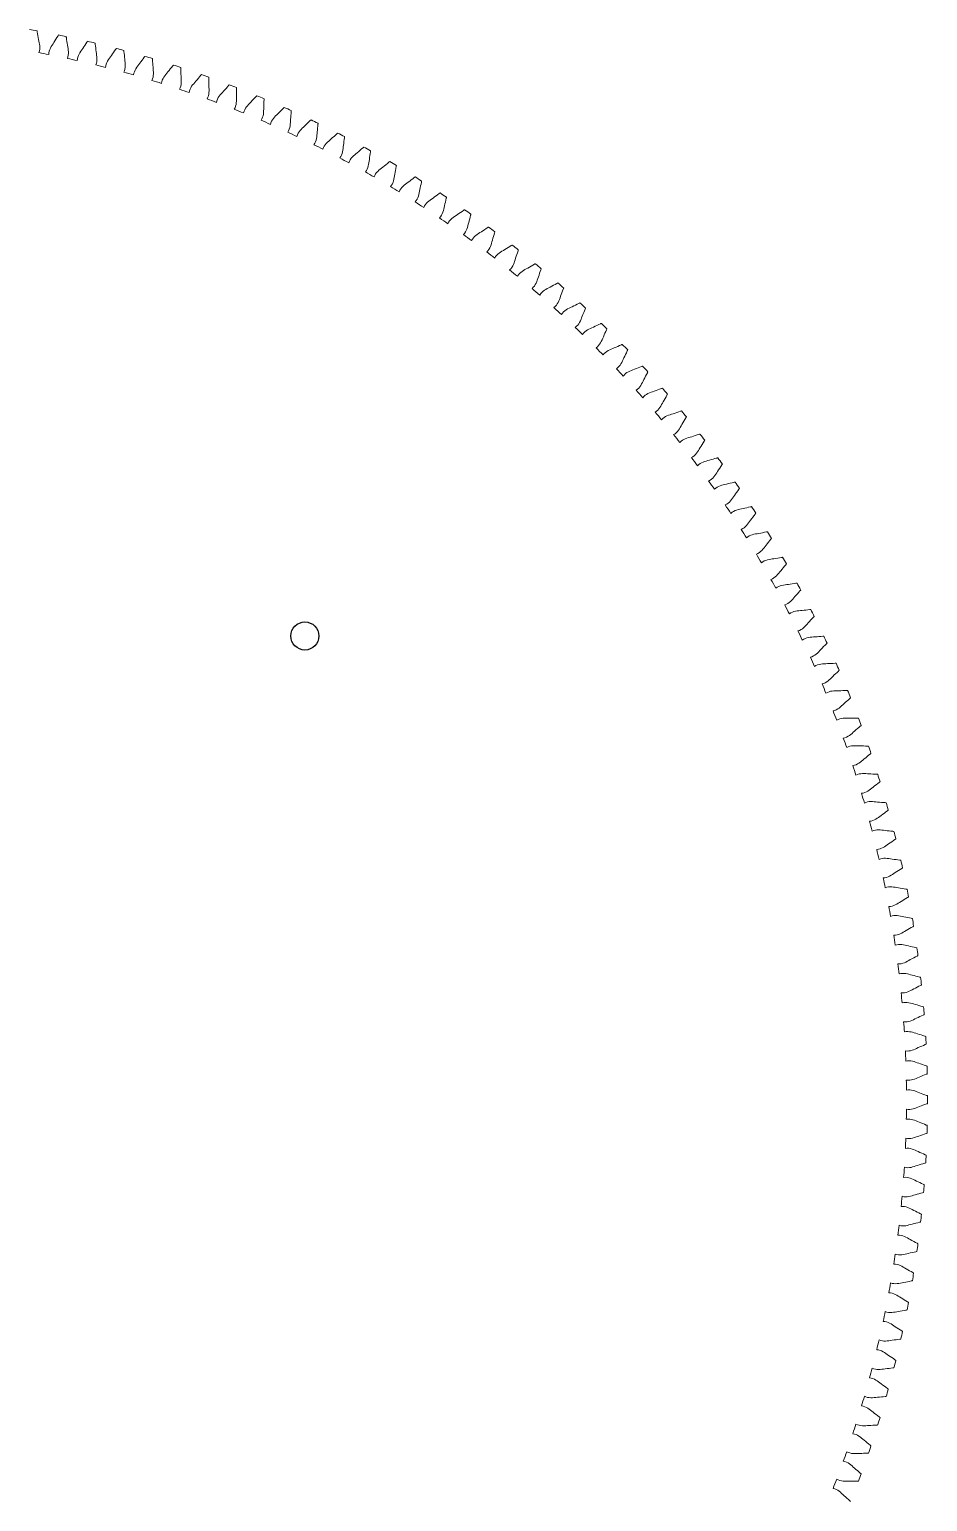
# Model space of a CAD drawing. Header units: millimetres. Extents: x -13 to 245, y 16 to 80.
# Drawn here: x 79.73 to 98.91, y 47.45 to 78.88 of the extents above; entities that cross this region are included whole.
import ezdxf

# ---------------------------------------------------------------- set-up
doc = ezdxf.new("R2010")
doc.units = ezdxf.units.MM

msp = doc.modelspace()

# ---------------------------------------------------------------- linework, layer by layer
msp.add_circle((85.6084, 65.9305), 0.3)
at = {"color": 7, "linetype": 'Continuous', "lineweight": 15}
for radius, start, end in [(23.2, 79.62157, 80.03061), (23.2, 78.05635, 78.46539), (23.2, 76.49113, 76.90017), (22.75, 78.7716, 79.31536), (23.2, 74.92591, 75.33495), (23.2, 73.3607, 73.76974), (22.75, 77.20638, 77.75014), (22.75, 75.64116, 76.18493), (22.75, 74.07594, 74.61971), (23.2, 71.79548, 72.20452), (22.75, 72.51073, 73.05449), (23.2, 70.23026, 70.6393), (23.2, 68.66505, 69.07409), (22.75, 70.94551, 71.48927), (22.75, 69.38029, 69.92406), (23.2, 67.09983, 67.50887), (22.75, 67.81507, 68.35884), (23.2, 65.53461, 65.94365), (22.75, 66.24986, 66.79362), (23.2, 63.96939, 64.37843), (22.75, 64.68464, 65.2284), (22.75, 63.11942, 63.66319), (23.2, 62.40418, 62.81322), (22.75, 61.5542, 62.09797), (23.2, 60.83896, 61.248), (22.75, 59.98899, 60.53275), (23.2, 59.27374, 59.68278), (22.75, 58.42377, 58.96753), (23.2, 57.70852, 58.11756), (22.75, 56.85855, 57.40232), (23.2, 56.14331, 56.55235), (22.75, 55.29333, 55.8371), (23.2, 54.57809, 54.98713), (22.75, 53.72812, 54.27188), (23.2, 53.01287, 53.42191), (23.2, 51.44765, 51.85669), (22.75, 52.1629, 52.70667), (23.2, 49.88244, 50.29148), (22.75, 50.59768, 51.14145), (22.75, 49.03247, 49.57623), (23.2, 48.31722, 48.72626), (22.75, 47.46725, 48.01101), (23.2, 46.752, 47.16104), (22.75, 45.90203, 46.4458), (23.2, 45.18678, 45.59582), (22.75, 44.33681, 44.88058), (23.2, 43.62157, 44.03061), (23.2, 42.05635, 42.46539), (22.75, 42.7716, 43.31536), (22.75, 41.20638, 41.75014), (23.2, 40.49113, 40.90017), (23.2, 38.92591, 39.33495), (22.75, 39.64116, 40.18493), (22.75, 38.07594, 38.61971), (23.2, 37.3607, 37.76974), (22.75, 36.51073, 37.05449), (23.2, 35.79548, 36.20452), (22.75, 34.94551, 35.48927), (23.2, 34.23026, 34.6393), (22.75, 33.38029, 33.92406), (23.2, 32.66505, 33.07409), (22.75, 31.81507, 32.35884), (23.2, 31.09983, 31.50887), (22.75, 30.24986, 30.79362), (23.2, 29.53461, 29.94365), (22.75, 28.68464, 29.2284), (23.2, 27.96939, 28.37843), (22.75, 27.11942, 27.66319), (23.2, 26.40418, 26.81322), (22.75, 25.5542, 26.09797), (23.2, 24.83896, 25.248), (22.75, 23.98899, 24.53275), (23.2, 23.27374, 23.68278), (22.75, 22.42377, 22.96753), (23.2, 21.70852, 22.11756), (22.75, 20.85855, 21.40232), (23.2, 20.14331, 20.55235), (22.75, 19.29333, 19.8371), (23.2, 18.57809, 18.98713), (22.75, 17.72812, 18.27188), (23.2, 17.01287, 17.42191), (22.75, 16.1629, 16.70667), (23.2, 15.44765, 15.85669), (22.75, 14.59768, 15.14145), (23.2, 13.88244, 14.29148), (22.75, 13.03247, 13.57623), (23.2, 12.31722, 12.72626), (22.75, 11.46725, 12.01101), (23.2, 10.752, 11.16104), (22.75, 9.90203, 10.4458), (23.2, 9.18678, 9.59582), (22.75, 8.33681, 8.88058), (23.2, 7.62157, 8.03061), (22.75, 6.7716, 7.31536), (23.2, 6.05635, 6.46539), (22.75, 5.20638, 5.75014), (23.2, 4.49113, 4.90017), (22.75, 3.64116, 4.18493), (23.2, 2.92591, 3.33495), (22.75, 2.07594, 2.61971), (23.2, 1.3607, 1.76974), (22.75, 0.51073, 1.05449), (23.2, 359.79548, 0.20452), (22.75, 358.94551, 359.48927), (23.2, 358.23026, 358.6393), (22.75, 357.38029, 357.92406), (23.2, 356.66505, 357.07409), (22.75, 355.81507, 356.35884), (23.2, 355.09983, 355.50887), (22.75, 354.24986, 354.79362), (23.2, 353.53461, 353.94365), (22.75, 352.68464, 353.2284), (23.2, 351.96939, 352.37843), (22.75, 351.11942, 351.66319), (23.2, 350.40418, 350.81322), (22.75, 349.5542, 350.09797), (23.2, 348.83896, 349.248), (22.75, 347.98899, 348.53275), (23.2, 347.27374, 347.68278), (22.75, 346.42377, 346.96753), (22.75, 344.85855, 345.40232), (23.2, 345.70852, 346.11756), (22.75, 343.29333, 343.8371), (23.2, 344.14331, 344.55235), (22.75, 341.72812, 342.27188), (23.2, 342.57809, 342.98713), (22.75, 340.1629, 340.70667), (23.2, 341.01287, 341.42191), (22.75, 338.59768, 339.14145), (23.2, 339.44765, 339.85669)]:
    msp.add_arc((75.7089, 56.031), radius, start, end, dxfattribs=at)
for points, knots in [([(79.9268, 78.3865), (79.9641, 78.4806), (79.926, 78.6285), (79.9011, 78.7831), (79.8898, 78.8439), (79.8883, 78.8514)], [0.88873614, 0.88873614, 0.88873614, 0.88873614, 0.95608056, 0.99461102, 1, 1, 1, 1]), ([(80.348, 78.7624), (80.3439, 78.756), (80.3106, 78.7038), (80.2298, 78.5697), (80.1393, 78.4467), (80.1388, 78.3455)], [0, 0, 0, 0, 0.00538898, 0.04391944, 0.11126386, 0.11126386, 0.11126386, 0.11126386]), ([(80.5359, 78.263), (80.5757, 78.356), (80.5416, 78.5049), (80.521, 78.6601), (80.5113, 78.7212), (80.5101, 78.7287)], [0.88873614, 0.88873614, 0.88873614, 0.88873614, 0.95608056, 0.99461102, 1, 1, 1, 1]), ([(80.9671, 78.6272), (80.9629, 78.6209), (80.9282, 78.5696), (80.8438, 78.4378), (80.7499, 78.3174), (80.7466, 78.2162)], [0, 0, 0, 0, 0.00538898, 0.04391944, 0.11126386, 0.11126386, 0.11126386, 0.11126386]), ([(81.1413, 78.1229), (81.1837, 78.2148), (81.1537, 78.3645), (81.1373, 78.5202), (81.1293, 78.5816), (81.1283, 78.5891)], [0.88873614, 0.88873614, 0.88873614, 0.88873614, 0.95608056, 0.99461102, 1, 1, 1, 1]), ([(81.5824, 78.4752), (81.5779, 78.469), (81.5419, 78.4186), (81.4539, 78.2891), (81.3568, 78.1713), (81.3507, 78.0703)], [0, 0, 0, 0, 0.00538898, 0.04391944, 0.11126386, 0.11126386, 0.11126386, 0.11126386]), ([(81.7427, 77.9662), (81.7876, 78.0569), (81.7617, 78.2074), (81.7496, 78.3635), (81.7433, 78.4251), (81.7425, 78.4327)], [0.88873614, 0.88873614, 0.88873614, 0.88873614, 0.95608056, 0.99461102, 1, 1, 1, 1]), ([(82.1932, 78.3064), (82.1886, 78.3003), (82.1512, 78.251), (82.0598, 78.1239), (81.9594, 78.0088), (81.9506, 77.908)], [0, 0, 0, 0, 0.00538898, 0.04391944, 0.11126386, 0.11126386, 0.11126386, 0.11126386]), ([(82.3396, 77.7932), (82.387, 77.8827), (82.3652, 78.0338), (82.3573, 78.1902), (82.3527, 78.2519), (82.3521, 78.2595)], [0.88873614, 0.88873614, 0.88873614, 0.88873614, 0.95608056, 0.99461102, 1, 1, 1, 1]), ([(82.7993, 78.1209), (82.7945, 78.115), (82.7558, 78.0667), (82.6608, 77.9422), (82.5574, 77.8299), (82.5459, 77.7293)], [0, 0, 0, 0, 0.00538898, 0.04391944, 0.11126386, 0.11126386, 0.11126386, 0.11126386]), ([(82.9316, 77.604), (82.9814, 77.6921), (82.9637, 77.8438), (82.9601, 78.0003), (82.9572, 78.0622), (82.9568, 78.0698)], [0.88873614, 0.88873614, 0.88873614, 0.88873614, 0.95608056, 0.99461102, 1, 1, 1, 1]), ([(83.4, 77.919), (83.3951, 77.9132), (83.355, 77.866), (83.2568, 77.7441), (83.1503, 77.6347), (83.136, 77.5345)], [0, 0, 0, 0, 0.00538898, 0.04391944, 0.11126386, 0.11126386, 0.11126386, 0.11126386]), ([(83.5182, 77.3987), (83.5703, 77.4854), (83.5568, 77.6375), (83.5575, 77.794), (83.5562, 77.856), (83.5561, 77.8636)], [0.88873614, 0.88873614, 0.88873614, 0.88873614, 0.95608056, 0.99461102, 1, 1, 1, 1]), ([(83.995, 77.7008), (83.9899, 77.6951), (83.9486, 77.649), (83.847, 77.5299), (83.7376, 77.4234), (83.7206, 77.3236)], [0, 0, 0, 0, 0.00538898, 0.04391944, 0.11126386, 0.11126386, 0.11126386, 0.11126386]), ([(84.0989, 77.1774), (84.1534, 77.2627), (84.1441, 77.4151), (84.149, 77.5715), (84.1495, 77.6335), (84.1495, 77.6411)], [0.88873614, 0.88873614, 0.88873614, 0.88873614, 0.95608056, 0.99461102, 1, 1, 1, 1]), ([(84.5838, 77.4664), (84.5786, 77.4608), (84.536, 77.4159), (84.4312, 77.2995), (84.319, 77.1961), (84.2992, 77.0968)], [0, 0, 0, 0, 0.00538898, 0.04391944, 0.11126386, 0.11126386, 0.11126386, 0.11126386]), ([(84.6734, 76.9403), (84.7302, 77.0241), (84.725, 77.1767), (84.7343, 77.333), (84.7364, 77.3949), (84.7366, 77.4024)], [0.88873614, 0.88873614, 0.88873614, 0.88873614, 0.95608056, 0.99461102, 1, 1, 1, 1]), ([(85.166, 77.2159), (85.1606, 77.2106), (85.1169, 77.1668), (85.0089, 77.0534), (84.8939, 76.953), (84.8714, 76.8543)], [0, 0, 0, 0, 0.00538898, 0.04391944, 0.11126386, 0.11126386, 0.11126386, 0.11126386]), ([(85.2412, 76.6876), (85.3003, 76.7698), (85.2993, 76.9225), (85.3127, 77.0785), (85.3166, 77.1403), (85.317, 77.1479)], [0.88873614, 0.88873614, 0.88873614, 0.88873614, 0.95608056, 0.99461102, 1, 1, 1, 1]), ([(85.7412, 76.9497), (85.7356, 76.9445), (85.6907, 76.9019), (85.5797, 76.7915), (85.4619, 76.6943), (85.4368, 76.5962)], [0, 0, 0, 0, 0.00538898, 0.04391944, 0.11126386, 0.11126386, 0.11126386, 0.11126386]), ([(85.8019, 76.4196), (85.8632, 76.5001), (85.8663, 76.6528), (85.8841, 76.8083), (85.8896, 76.87), (85.8902, 76.8776)], [0.88873614, 0.88873614, 0.88873614, 0.88873614, 0.95608056, 0.99461102, 1, 1, 1, 1]), ([(86.3088, 76.6679), (86.3031, 76.6628), (86.257, 76.6215), (86.1431, 76.5141), (86.0227, 76.4202), (85.9949, 76.3229)], [0, 0, 0, 0, 0.00538898, 0.04391944, 0.11126386, 0.11126386, 0.11126386, 0.11126386]), ([(86.355, 76.1363), (86.4185, 76.2151), (86.4258, 76.3676), (86.4478, 76.5226), (86.455, 76.5841), (86.4559, 76.5917)], [0.88873614, 0.88873614, 0.88873614, 0.88873614, 0.95608056, 0.99461102, 1, 1, 1, 1]), ([(86.8685, 76.3706), (86.8627, 76.3657), (86.8155, 76.3257), (86.6987, 76.2215), (86.5758, 76.1309), (86.5453, 76.0343)], [0, 0, 0, 0, 0.00538898, 0.04391944, 0.11126386, 0.11126386, 0.11126386, 0.11126386]), ([(86.9002, 75.838), (86.9658, 75.915), (86.9773, 76.0673), (87.0035, 76.2216), (87.0124, 76.2829), (87.0135, 76.2905)], [0.88873614, 0.88873614, 0.88873614, 0.88873614, 0.95608056, 0.99461102, 1, 1, 1, 1]), ([(87.4199, 76.0582), (87.414, 76.0535), (87.3657, 76.0147), (87.2461, 75.9138), (87.1207, 75.8265), (87.0877, 75.7309)], [0, 0, 0, 0, 0.00538898, 0.04391944, 0.11126386, 0.11126386, 0.11126386, 0.11126386]), ([(87.4371, 75.5249), (87.5047, 75.6001), (87.5204, 75.752), (87.5508, 75.9056), (87.5613, 75.9666), (87.5626, 75.9741)], [0.88873614, 0.88873614, 0.88873614, 0.88873614, 0.95608056, 0.99461102, 1, 1, 1, 1]), ([(87.9626, 75.7309), (87.9566, 75.7263), (87.9072, 75.6889), (87.7849, 75.5912), (87.6572, 75.5074), (87.6215, 75.4127)], [0, 0, 0, 0, 0.00538898, 0.04391944, 0.11126386, 0.11126386, 0.11126386, 0.11126386]), ([(87.9651, 75.1973), (88.0349, 75.2706), (88.0547, 75.422), (88.0893, 75.5747), (88.1015, 75.6354), (88.1029, 75.6429)], [0.88873614, 0.88873614, 0.88873614, 0.88873614, 0.95608056, 0.99461102, 1, 1, 1, 1]), ([(88.4961, 75.3888), (88.49, 75.3844), (88.4396, 75.3483), (88.3146, 75.2541), (88.1847, 75.1738), (88.1465, 75.0801)], [0, 0, 0, 0, 0.00538898, 0.04391944, 0.11126386, 0.11126386, 0.11126386, 0.11126386]), ([(88.4841, 74.8553), (88.5558, 74.9268), (88.5797, 75.0776), (88.6185, 75.2293), (88.6323, 75.2896), (88.634, 75.297)], [0.88873614, 0.88873614, 0.88873614, 0.88873614, 0.95608056, 0.99461102, 1, 1, 1, 1]), ([(89.0201, 75.0323), (89.0138, 75.0281), (88.9625, 74.9934), (88.835, 74.9026), (88.703, 74.8259), (88.6622, 74.7332)], [0, 0, 0, 0, 0.00538898, 0.04391944, 0.11126386, 0.11126386, 0.11126386, 0.11126386]), ([(88.9935, 74.4994), (89.0671, 74.5688), (89.0952, 74.7189), (89.1381, 74.8695), (89.1536, 74.9294), (89.1554, 74.9368)], [0.88873614, 0.88873614, 0.88873614, 0.88873614, 0.95608056, 0.99461102, 1, 1, 1, 1]), ([(89.5342, 74.6616), (89.5278, 74.6576), (89.4755, 74.6243), (89.3456, 74.537), (89.2115, 74.4639), (89.1682, 74.3725)], [0, 0, 0, 0, 0.00538898, 0.04391944, 0.11126386, 0.11126386, 0.11126386, 0.11126386]), ([(89.493, 74.1296), (89.5685, 74.197), (89.6006, 74.3463), (89.6476, 74.4956), (89.6647, 74.5551), (89.6668, 74.5625)], [0.88873614, 0.88873614, 0.88873614, 0.88873614, 0.95608056, 0.99461102, 1, 1, 1, 1]), ([(90.0379, 74.277), (90.0314, 74.2732), (89.9783, 74.2413), (89.846, 74.1576), (89.7099, 74.0882), (89.6642, 73.998)], [0, 0, 0, 0, 0.00538898, 0.04391944, 0.11126386, 0.11126386, 0.11126386, 0.11126386]), ([(89.9822, 73.7463), (90.0595, 73.8117), (90.0957, 73.96), (90.1468, 74.108), (90.1655, 74.167), (90.1678, 74.1743)], [0.88873614, 0.88873614, 0.88873614, 0.88873614, 0.95608056, 0.99461102, 1, 1, 1, 1]), ([(90.531, 73.8788), (90.5243, 73.8751), (90.4703, 73.8448), (90.3358, 73.7647), (90.198, 73.6991), (90.1497, 73.6101)], [0, 0, 0, 0, 0.00538898, 0.04391944, 0.11126386, 0.11126386, 0.11126386, 0.11126386]), ([(90.4608, 73.3499), (90.5399, 73.413), (90.5801, 73.5603), (90.6352, 73.7069), (90.6555, 73.7654), (90.658, 73.7726)], [0.88873614, 0.88873614, 0.88873614, 0.88873614, 0.95608056, 0.99461102, 1, 1, 1, 1]), ([(91.0129, 73.4673), (91.0062, 73.4638), (90.9514, 73.4349), (90.8148, 73.3585), (90.6751, 73.2967), (90.6245, 73.2091)], [0, 0, 0, 0, 0.00538898, 0.04391944, 0.11126386, 0.11126386, 0.11126386, 0.11126386]), ([(90.9284, 72.9404), (91.0091, 73.0015), (91.0534, 73.1476), (91.1124, 73.2926), (91.1343, 73.3505), (91.137, 73.3576)], [0.88873614, 0.88873614, 0.88873614, 0.88873614, 0.95608056, 0.99461102, 1, 1, 1, 1]), ([(91.4835, 73.0428), (91.4767, 73.0394), (91.4211, 73.0121), (91.2824, 72.9394), (91.1412, 72.8815), (91.0881, 72.7952)], [0, 0, 0, 0, 0.00538898, 0.04391944, 0.11126386, 0.11126386, 0.11126386, 0.11126386]), ([(91.3846, 72.5184), (91.467, 72.5772), (91.5152, 72.7221), (91.5782, 72.8654), (91.6017, 72.9227), (91.6045, 72.9297)], [0.88873614, 0.88873614, 0.88873614, 0.88873614, 0.95608056, 0.99461102, 1, 1, 1, 1]), ([(91.9423, 72.6056), (91.9354, 72.6024), (91.8791, 72.5766), (91.7385, 72.5078), (91.5957, 72.4537), (91.5403, 72.3689)], [0, 0, 0, 0, 0.00538898, 0.04391944, 0.11126386, 0.11126386, 0.11126386, 0.11126386]), ([(91.8291, 72.0841), (91.913, 72.1406), (91.9652, 72.2841), (92.0321, 72.4257), (92.0571, 72.4823), (92.0602, 72.4892)], [0.88873614, 0.88873614, 0.88873614, 0.88873614, 0.95608056, 0.99461102, 1, 1, 1, 1]), ([(92.389, 72.156), (92.382, 72.153), (92.325, 72.1287), (92.1825, 72.0638), (92.0383, 72.0136), (91.9807, 71.9304)], [0, 0, 0, 0, 0.00538898, 0.04391944, 0.11126386, 0.11126386, 0.11126386, 0.11126386]), ([(92.2615, 71.6378), (92.347, 71.692), (92.4031, 71.834), (92.4738, 71.9737), (92.5004, 72.0296), (92.5037, 72.0365)], [0.88873614, 0.88873614, 0.88873614, 0.88873614, 0.95608056, 0.99461102, 1, 1, 1, 1]), ([(92.8232, 71.6943), (92.8161, 71.6916), (92.7585, 71.6688), (92.6143, 71.6078), (92.4688, 71.5616), (92.4089, 71.48)], [0, 0, 0, 0, 0.00538898, 0.04391944, 0.11126386, 0.11126386, 0.11126386, 0.11126386]), ([(92.6817, 71.1798), (92.7686, 71.2317), (92.8285, 71.3721), (92.903, 71.5098), (92.9311, 71.565), (92.9346, 71.5718)], [0.88873614, 0.88873614, 0.88873614, 0.88873614, 0.95608056, 0.99461102, 1, 1, 1, 1]), ([(93.2446, 71.221), (93.2375, 71.2184), (93.1793, 71.1973), (93.0335, 71.1402), (92.8868, 71.098), (92.8247, 71.0181)], [0, 0, 0, 0, 0.00538898, 0.04391944, 0.11126386, 0.11126386, 0.11126386, 0.11126386]), ([(93.0891, 70.7106), (93.1774, 70.76), (93.2411, 70.8988), (93.3194, 71.0344), (93.349, 71.0888), (93.3526, 71.0954)], [0.88873614, 0.88873614, 0.88873614, 0.88873614, 0.95608056, 0.99461102, 1, 1, 1, 1]), ([(93.653, 70.7364), (93.6458, 70.734), (93.587, 70.7144), (93.4397, 70.6614), (93.2919, 70.6232), (93.2276, 70.545)], [0, 0, 0, 0, 0.00538898, 0.04391944, 0.11126386, 0.11126386, 0.11126386, 0.11126386]), ([(93.4836, 70.2304), (93.5732, 70.2774), (93.6407, 70.4143), (93.7226, 70.5477), (93.7537, 70.6013), (93.7575, 70.6079)], [0.88873614, 0.88873614, 0.88873614, 0.88873614, 0.95608056, 0.99461102, 1, 1, 1, 1]), ([(94.048, 70.2407), (94.0407, 70.2386), (93.9814, 70.2206), (93.8328, 70.1716), (93.6839, 70.1374), (93.6176, 70.061)], [0, 0, 0, 0, 0.00538898, 0.04391944, 0.11126386, 0.11126386, 0.11126386, 0.11126386]), ([(93.8648, 69.7395), (93.9557, 69.7841), (94.0269, 69.9192), (94.1124, 70.0503), (94.145, 70.103), (94.149, 70.1094)], [0.88873614, 0.88873614, 0.88873614, 0.88873614, 0.95608056, 0.99461102, 1, 1, 1, 1]), ([(94.4293, 69.7345), (94.4219, 69.7325), (94.3622, 69.7162), (94.2122, 69.6713), (94.0625, 69.6412), (93.9941, 69.5666)], [0, 0, 0, 0, 0.00538898, 0.04391944, 0.11126386, 0.11126386, 0.11126386, 0.11126386]), ([(94.2325, 69.2385), (94.3246, 69.2806), (94.3994, 69.4136), (94.4885, 69.5424), (94.5225, 69.5941), (94.5266, 69.6005)], [0.88873614, 0.88873614, 0.88873614, 0.88873614, 0.95608056, 0.99461102, 1, 1, 1, 1]), ([(94.7966, 69.218), (94.7892, 69.2163), (94.7291, 69.2016), (94.5779, 69.1608), (94.4275, 69.1348), (94.357, 69.0621)], [0, 0, 0, 0, 0.00538898, 0.04391944, 0.11126386, 0.11126386, 0.11126386, 0.11126386]), ([(94.5863, 68.7276), (94.6795, 68.7671), (94.758, 68.8981), (94.8506, 69.0244), (94.8859, 69.0752), (94.8903, 69.0814)], [0.88873614, 0.88873614, 0.88873614, 0.88873614, 0.95608056, 0.99461102, 1, 1, 1, 1]), ([(95.1497, 68.6917), (95.1423, 68.6902), (95.0817, 68.6771), (94.9295, 68.6405), (94.7784, 68.6186), (94.706, 68.5479)], [0, 0, 0, 0, 0.00538898, 0.04391944, 0.11126386, 0.11126386, 0.11126386, 0.11126386]), ([(94.9261, 68.2072), (95.0203, 68.2442), (95.1023, 68.373), (95.1983, 68.4967), (95.2351, 68.5465), (95.2396, 68.5526)], [0.88873614, 0.88873614, 0.88873614, 0.88873614, 0.95608056, 0.99461102, 1, 1, 1, 1]), ([(95.4883, 68.156), (95.4808, 68.1546), (95.4199, 68.1433), (95.2668, 68.1107), (95.1151, 68.093), (95.0408, 68.0243)], [0, 0, 0, 0, 0.00538898, 0.04391944, 0.11126386, 0.11126386, 0.11126386, 0.11126386]), ([(95.2515, 67.6778), (95.3467, 67.7121), (95.4322, 67.8386), (95.5316, 67.9597), (95.5697, 68.0085), (95.5743, 68.0145)], [0.88873614, 0.88873614, 0.88873614, 0.88873614, 0.95608056, 0.99461102, 1, 1, 1, 1]), ([(95.8121, 67.6112), (95.8046, 67.61), (95.7434, 67.6003), (95.5894, 67.572), (95.4373, 67.5584), (95.3612, 67.4918)], [0, 0, 0, 0, 0.00538898, 0.04391944, 0.11126386, 0.11126386, 0.11126386, 0.11126386]), ([(95.5624, 67.1396), (95.6585, 67.1714), (95.7474, 67.2955), (95.85, 67.4138), (95.8894, 67.4615), (95.8942, 67.4674)], [0.88873614, 0.88873614, 0.88873614, 0.88873614, 0.95608056, 0.99461102, 1, 1, 1, 1]), ([(96.1209, 67.0578), (96.1133, 67.0568), (96.0519, 67.0488), (95.8972, 67.0247), (95.7449, 67.0153), (95.6669, 66.9507)], [0, 0, 0, 0, 0.00538898, 0.04391944, 0.11126386, 0.11126386, 0.11126386, 0.11126386]), ([(95.8584, 66.5932), (95.9553, 66.6223), (96.0476, 66.744), (96.1534, 66.8594), (96.1941, 66.906), (96.1991, 66.9118)], [0.88873614, 0.88873614, 0.88873614, 0.88873614, 0.95608056, 0.99461102, 1, 1, 1, 1]), ([(96.4145, 66.4961), (96.4069, 66.4954), (96.3453, 66.489), (96.19, 66.4691), (96.0374, 66.4639), (95.9577, 66.4015)], [0, 0, 0, 0, 0.00538898, 0.04391944, 0.11126386, 0.11126386, 0.11126386, 0.11126386]), ([(96.1394, 66.0389), (96.2371, 66.0653), (96.3326, 66.1844), (96.4415, 66.2969), (96.4835, 66.3424), (96.4886, 66.348)], [0.88873614, 0.88873614, 0.88873614, 0.88873614, 0.95608056, 0.99461102, 1, 1, 1, 1]), ([(96.6926, 65.9266), (96.685, 65.9261), (96.6233, 65.9214), (96.4675, 65.9058), (96.3148, 65.9047), (96.2334, 65.8445)], [0, 0, 0, 0, 0.00538898, 0.04391944, 0.11126386, 0.11126386, 0.11126386, 0.11126386]), ([(96.4051, 65.4771), (96.5035, 65.5009), (96.6023, 65.6173), (96.7142, 65.7267), (96.7574, 65.7711), (96.7627, 65.7766)], [0.88873614, 0.88873614, 0.88873614, 0.88873614, 0.95608056, 0.99461102, 1, 1, 1, 1]), ([(96.9551, 65.3498), (96.9475, 65.3494), (96.8856, 65.3465), (96.7295, 65.3351), (96.5768, 65.3382), (96.4938, 65.2802)], [0, 0, 0, 0, 0.00538898, 0.04391944, 0.11126386, 0.11126386, 0.11126386, 0.11126386]), ([(96.6554, 64.9082), (96.7544, 64.9293), (96.8563, 65.043), (96.9712, 65.1494), (97.0156, 65.1926), (97.021, 65.1979)], [0.88873614, 0.88873614, 0.88873614, 0.88873614, 0.95608056, 0.99461102, 1, 1, 1, 1]), ([(97.2017, 64.766), (97.1941, 64.7658), (97.1322, 64.7645), (96.9758, 64.7575), (96.8232, 64.7647), (96.7387, 64.7091)], [0, 0, 0, 0, 0.00538898, 0.04391944, 0.11126386, 0.11126386, 0.11126386, 0.11126386]), ([(96.8901, 64.3328), (96.9896, 64.3512), (97.0946, 64.462), (97.2123, 64.5652), (97.2579, 64.6071), (97.2635, 64.6123)], [0.88873614, 0.88873614, 0.88873614, 0.88873614, 0.95608056, 0.99461102, 1, 1, 1, 1]), ([(97.4322, 64.1756), (97.4246, 64.1757), (97.3627, 64.1761), (97.2062, 64.1733), (97.0539, 64.1847), (96.9679, 64.1314)], [0, 0, 0, 0, 0.00538898, 0.04391944, 0.11126386, 0.11126386, 0.11126386, 0.11126386]), ([(97.1089, 63.7511), (97.2089, 63.7668), (97.3169, 63.8747), (97.4374, 63.9747), (97.4841, 64.0153), (97.4898, 64.0203)], [0.88873614, 0.88873614, 0.88873614, 0.88873614, 0.95608056, 0.99461102, 1, 1, 1, 1]), ([(97.6466, 63.5792), (97.639, 63.5795), (97.5771, 63.5816), (97.4206, 63.5831), (97.2687, 63.5987), (97.1812, 63.5477)], [0, 0, 0, 0, 0.00538898, 0.04391944, 0.11126386, 0.11126386, 0.11126386, 0.11126386]), ([(97.3118, 63.1637), (97.4122, 63.1766), (97.5231, 63.2816), (97.6463, 63.3782), (97.6941, 63.4176), (97.6999, 63.4224)], [0.88873614, 0.88873614, 0.88873614, 0.88873614, 0.95608056, 0.99461102, 1, 1, 1, 1]), ([(97.8446, 62.9772), (97.837, 62.9777), (97.7752, 62.9815), (97.6188, 62.9872), (97.4673, 63.0069), (97.3785, 62.9584)], [0, 0, 0, 0, 0.00538898, 0.04391944, 0.11126386, 0.11126386, 0.11126386, 0.11126386]), ([(97.4986, 62.571), (97.5993, 62.5811), (97.713, 62.683), (97.8388, 62.7762), (97.8877, 62.8143), (97.8936, 62.819)], [0.88873614, 0.88873614, 0.88873614, 0.88873614, 0.95608056, 0.99461102, 1, 1, 1, 1]), ([(98.0261, 62.37), (98.0185, 62.3707), (97.9568, 62.3761), (97.8006, 62.3861), (97.6498, 62.41), (97.5597, 62.3639)], [0, 0, 0, 0, 0.00538898, 0.04391944, 0.11126386, 0.11126386, 0.11126386, 0.11126386]), ([(97.6691, 61.9733), (97.77, 61.9808), (97.8865, 62.0795), (98.0148, 62.1692), (98.0647, 62.206), (98.0708, 62.2105)], [0.88873614, 0.88873614, 0.88873614, 0.88873614, 0.95608056, 0.99461102, 1, 1, 1, 1]), ([(98.1909, 61.758), (98.1834, 61.7589), (98.1218, 61.7661), (97.9659, 61.7803), (97.8158, 61.8083), (97.7245, 61.7647)], [0, 0, 0, 0, 0.00538898, 0.04391944, 0.11126386, 0.11126386, 0.11126386, 0.11126386]), ([(97.8232, 61.3713), (97.9243, 61.3759), (98.0434, 61.4715), (98.1741, 61.5577), (98.225, 61.593), (98.2312, 61.5974)], [0.88873614, 0.88873614, 0.88873614, 0.88873614, 0.95608056, 0.99461102, 1, 1, 1, 1]), ([(98.3389, 61.1418), (98.3314, 61.1429), (98.2701, 61.1517), (98.1147, 61.1702), (97.9654, 61.2023), (97.8729, 61.1612)], [0, 0, 0, 0, 0.00538898, 0.04391944, 0.11126386, 0.11126386, 0.11126386, 0.11126386]), ([(97.9608, 60.7652), (98.062, 60.7671), (98.1837, 60.8594), (98.3167, 60.942), (98.3685, 60.9759), (98.3749, 60.9801)], [0.88873614, 0.88873614, 0.88873614, 0.88873614, 0.95608056, 0.99461102, 1, 1, 1, 1]), ([(98.4701, 60.5217), (98.4626, 60.523), (98.4016, 60.5335), (98.2467, 60.5563), (98.0983, 60.5924), (98.0048, 60.5539)], [0, 0, 0, 0, 0.00538898, 0.04391944, 0.11126386, 0.11126386, 0.11126386, 0.11126386]), ([(98.0818, 60.1557), (98.1831, 60.1548), (98.3072, 60.2437), (98.4424, 60.3226), (98.4951, 60.3551), (98.5016, 60.3591)], [0.88873614, 0.88873614, 0.88873614, 0.88873614, 0.95608056, 0.99461102, 1, 1, 1, 1]), ([(98.5843, 59.8983), (98.5768, 59.8999), (98.5161, 59.912), (98.3619, 59.939), (98.2146, 59.9792), (98.12, 59.9432)], [0, 0, 0, 0, 0.00538898, 0.04391944, 0.11126386, 0.11126386, 0.11126386, 0.11126386]), ([(98.1862, 59.543), (98.2873, 59.5394), (98.4139, 59.6248), (98.5512, 59.7), (98.6047, 59.7311), (98.6113, 59.7349)], [0.88873614, 0.88873614, 0.88873614, 0.88873614, 0.95608056, 0.99461102, 1, 1, 1, 1]), ([(98.6814, 59.2721), (98.674, 59.2738), (98.6136, 59.2876), (98.4602, 59.3188), (98.314, 59.363), (98.2185, 59.3295)], [0, 0, 0, 0, 0.00538898, 0.04391944, 0.11126386, 0.11126386, 0.11126386, 0.11126386]), ([(98.2737, 58.9277), (98.3747, 58.9213), (98.5036, 59.0033), (98.6429, 59.0747), (98.6973, 59.1043), (98.7039, 59.108)], [0.88873614, 0.88873614, 0.88873614, 0.88873614, 0.95608056, 0.99461102, 1, 1, 1, 1]), ([(98.7613, 58.6434), (98.754, 58.6453), (98.694, 58.6607), (98.5415, 58.6961), (98.3966, 58.7443), (98.3002, 58.7135)], [0, 0, 0, 0, 0.00538898, 0.04391944, 0.11126386, 0.11126386, 0.11126386, 0.11126386]), ([(98.3444, 58.3103), (98.4452, 58.3011), (98.5762, 58.3796), (98.7174, 58.4472), (98.7726, 58.4753), (98.7794, 58.4787)], [0.88873614, 0.88873614, 0.88873614, 0.88873614, 0.95608056, 0.99461102, 1, 1, 1, 1]), ([(98.8241, 58.0127), (98.8168, 58.0148), (98.7573, 58.0319), (98.6058, 58.0715), (98.4623, 58.1235), (98.365, 58.0954)], [0, 0, 0, 0, 0.00538898, 0.04391944, 0.11126386, 0.11126386, 0.11126386, 0.11126386]), ([(98.3982, 57.6912), (98.4987, 57.6793), (98.6319, 57.7541), (98.7749, 57.8178), (98.8308, 57.8444), (98.8377, 57.8476)], [0.88873614, 0.88873614, 0.88873614, 0.88873614, 0.95608056, 0.99461102, 1, 1, 1, 1]), ([(98.8696, 57.3806), (98.8624, 57.3829), (98.8033, 57.4016), (98.653, 57.4453), (98.5109, 57.5013), (98.413, 57.4758)], [0, 0, 0, 0, 0.00538898, 0.04391944, 0.11126386, 0.11126386, 0.11126386, 0.11126386]), ([(98.4351, 57.0708), (98.5353, 57.0561), (98.6704, 57.1273), (98.8151, 57.1871), (98.8717, 57.2121), (98.8786, 57.2152)], [0.88873614, 0.88873614, 0.88873614, 0.88873614, 0.95608056, 0.99461102, 1, 1, 1, 1]), ([(98.8978, 56.7475), (98.8906, 56.75), (98.8321, 56.7703), (98.683, 56.818), (98.5426, 56.8779), (98.444, 56.8551)], [0, 0, 0, 0, 0.00538898, 0.04391944, 0.11126386, 0.11126386, 0.11126386, 0.11126386]), ([(98.455, 56.4497), (98.5548, 56.4323), (98.6917, 56.4997), (98.838, 56.5555), (98.8953, 56.579), (98.9023, 56.5819)], [0.88873614, 0.88873614, 0.88873614, 0.88873614, 0.95608056, 0.99461102, 1, 1, 1, 1]), ([(98.9087, 56.1138), (98.9016, 56.1165), (98.8437, 56.1384), (98.696, 56.1902), (98.5572, 56.2539), (98.458, 56.2338)], [0, 0, 0, 0, 0.00538898, 0.04391944, 0.11126386, 0.11126386, 0.11126386, 0.11126386]), ([(98.458, 55.8282), (98.5572, 55.8081), (98.696, 55.8717), (98.8437, 55.9235), (98.9016, 55.9455), (98.9087, 55.9482)], [0.88873614, 0.88873614, 0.88873614, 0.88873614, 0.95608056, 0.99461102, 1, 1, 1, 1]), ([(98.9023, 55.4801), (98.8953, 55.483), (98.838, 55.5064), (98.6917, 55.5623), (98.5548, 55.6297), (98.455, 55.6123)], [0, 0, 0, 0, 0.00538898, 0.04391944, 0.11126386, 0.11126386, 0.11126386, 0.11126386]), ([(98.8786, 54.8467), (98.8717, 54.8498), (98.8151, 54.8749), (98.6704, 54.9347), (98.5353, 55.0058), (98.4351, 54.9912)], [0, 0, 0, 0, 0.00538898, 0.04391944, 0.11126386, 0.11126386, 0.11126386, 0.11126386]), ([(98.444, 55.2069), (98.5426, 55.1841), (98.683, 55.2439), (98.8321, 55.2917), (98.8906, 55.312), (98.8978, 55.3145)], [0.88873614, 0.88873614, 0.88873614, 0.88873614, 0.95608056, 0.99461102, 1, 1, 1, 1]), ([(98.8377, 54.2143), (98.8308, 54.2176), (98.7749, 54.2442), (98.6319, 54.3079), (98.4987, 54.3827), (98.3982, 54.3708)], [0, 0, 0, 0, 0.00538898, 0.04391944, 0.11126386, 0.11126386, 0.11126386, 0.11126386]), ([(98.413, 54.5862), (98.5109, 54.5607), (98.653, 54.6167), (98.8033, 54.6603), (98.8624, 54.679), (98.8696, 54.6814)], [0.88873614, 0.88873614, 0.88873614, 0.88873614, 0.95608056, 0.99461102, 1, 1, 1, 1]), ([(98.7794, 53.5832), (98.7726, 53.5867), (98.7174, 53.6148), (98.5762, 53.6824), (98.4452, 53.7608), (98.3444, 53.7516)], [0, 0, 0, 0, 0.00538898, 0.04391944, 0.11126386, 0.11126386, 0.11126386, 0.11126386]), ([(98.365, 53.9666), (98.4623, 53.9384), (98.6058, 53.9905), (98.7573, 54.03), (98.8168, 54.0471), (98.8241, 54.0492)], [0.88873614, 0.88873614, 0.88873614, 0.88873614, 0.95608056, 0.99461102, 1, 1, 1, 1]), ([(98.7039, 52.954), (98.6973, 52.9576), (98.6429, 52.9872), (98.5036, 53.0586), (98.3747, 53.1406), (98.2737, 53.1342)], [0, 0, 0, 0, 0.00538898, 0.04391944, 0.11126386, 0.11126386, 0.11126386, 0.11126386]), ([(98.3002, 53.3485), (98.3966, 53.3177), (98.5415, 53.3658), (98.694, 53.4012), (98.754, 53.4167), (98.7613, 53.4186)], [0.88873614, 0.88873614, 0.88873614, 0.88873614, 0.95608056, 0.99461102, 1, 1, 1, 1]), ([(98.6113, 52.327), (98.6047, 52.3308), (98.5512, 52.3619), (98.4139, 52.4371), (98.2873, 52.5226), (98.1862, 52.5189)], [0, 0, 0, 0, 0.00538898, 0.04391944, 0.11126386, 0.11126386, 0.11126386, 0.11126386]), ([(98.2185, 52.7324), (98.314, 52.699), (98.4602, 52.7432), (98.6136, 52.7744), (98.674, 52.7882), (98.6814, 52.7899)], [0.88873614, 0.88873614, 0.88873614, 0.88873614, 0.95608056, 0.99461102, 1, 1, 1, 1]), ([(98.5016, 51.7028), (98.4951, 51.7068), (98.4424, 51.7394), (98.3072, 51.8183), (98.1831, 51.9072), (98.0818, 51.9063)], [0, 0, 0, 0, 0.00538898, 0.04391944, 0.11126386, 0.11126386, 0.11126386, 0.11126386]), ([(98.12, 52.1188), (98.2146, 52.0828), (98.3619, 52.1229), (98.5161, 52.1499), (98.5768, 52.1621), (98.5843, 52.1636)], [0.88873614, 0.88873614, 0.88873614, 0.88873614, 0.95608056, 0.99461102, 1, 1, 1, 1]), ([(98.3749, 51.0819), (98.3685, 51.086), (98.3167, 51.12), (98.1837, 51.2026), (98.062, 51.2948), (97.9608, 51.2967)], [0, 0, 0, 0, 0.00538898, 0.04391944, 0.11126386, 0.11126386, 0.11126386, 0.11126386]), ([(98.0048, 51.5081), (98.0983, 51.4695), (98.2467, 51.5056), (98.4016, 51.5284), (98.4626, 51.5389), (98.4701, 51.5402)], [0.88873614, 0.88873614, 0.88873614, 0.88873614, 0.95608056, 0.99461102, 1, 1, 1, 1]), ([(97.8729, 50.9008), (97.9654, 50.8596), (98.1147, 50.8917), (98.2701, 50.9102), (98.3314, 50.9191), (98.3389, 50.9202)], [0.88873614, 0.88873614, 0.88873614, 0.88873614, 0.95608056, 0.99461102, 1, 1, 1, 1]), ([(98.2312, 50.4646), (98.225, 50.4689), (98.1741, 50.5043), (98.0434, 50.5905), (97.9243, 50.686), (97.8232, 50.6907)], [0, 0, 0, 0, 0.00538898, 0.04391944, 0.11126386, 0.11126386, 0.11126386, 0.11126386]), ([(97.7245, 50.2973), (97.8158, 50.2536), (97.9659, 50.2816), (98.1218, 50.2959), (98.1834, 50.303), (98.1909, 50.3039)], [0.88873614, 0.88873614, 0.88873614, 0.88873614, 0.95608056, 0.99461102, 1, 1, 1, 1]), ([(98.0708, 49.8515), (98.0647, 49.856), (98.0148, 49.8927), (97.8865, 49.9825), (97.77, 50.0812), (97.6691, 50.0886)], [0, 0, 0, 0, 0.00538898, 0.04391944, 0.11126386, 0.11126386, 0.11126386, 0.11126386]), ([(97.5597, 49.6981), (97.6498, 49.652), (97.8006, 49.6758), (97.9568, 49.6858), (98.0185, 49.6913), (98.0261, 49.692)], [0.88873614, 0.88873614, 0.88873614, 0.88873614, 0.95608056, 0.99461102, 1, 1, 1, 1]), ([(97.8936, 49.243), (97.8877, 49.2477), (97.8388, 49.2857), (97.713, 49.3789), (97.5993, 49.4808), (97.4986, 49.491)], [0, 0, 0, 0, 0.00538898, 0.04391944, 0.11126386, 0.11126386, 0.11126386, 0.11126386]), ([(97.3785, 49.1036), (97.4673, 49.055), (97.6188, 49.0747), (97.7752, 49.0805), (97.837, 49.0843), (97.8446, 49.0848)], [0.88873614, 0.88873614, 0.88873614, 0.88873614, 0.95608056, 0.99461102, 1, 1, 1, 1]), ([(97.6999, 48.6395), (97.6941, 48.6444), (97.6463, 48.6838), (97.5231, 48.7804), (97.4122, 48.8853), (97.3118, 48.8982)], [0, 0, 0, 0, 0.00538898, 0.04391944, 0.11126386, 0.11126386, 0.11126386, 0.11126386]), ([(97.1812, 48.5143), (97.2687, 48.4633), (97.4206, 48.4789), (97.5771, 48.4804), (97.639, 48.4824), (97.6466, 48.4827)], [0.88873614, 0.88873614, 0.88873614, 0.88873614, 0.95608056, 0.99461102, 1, 1, 1, 1]), ([(97.4898, 48.0416), (97.4841, 48.0466), (97.4374, 48.0873), (97.3169, 48.1872), (97.2089, 48.2952), (97.1089, 48.3108)], [0, 0, 0, 0, 0.00538898, 0.04391944, 0.11126386, 0.11126386, 0.11126386, 0.11126386]), ([(96.9679, 47.9306), (97.0539, 47.8772), (97.2062, 47.8886), (97.3627, 47.8858), (97.4246, 47.8862), (97.4322, 47.8863)], [0.88873614, 0.88873614, 0.88873614, 0.88873614, 0.95608056, 0.99461102, 1, 1, 1, 1]), ([(97.2635, 47.4496), (97.2579, 47.4548), (97.2123, 47.4968), (97.0946, 47.5999), (96.9896, 47.7108), (96.8901, 47.7292)], [0, 0, 0, 0, 0.00538898, 0.04391944, 0.11126386, 0.11126386, 0.11126386, 0.11126386])]:
    msp.add_open_spline(points, degree=3, knots=knots, dxfattribs=at)

doc.saveas('drawing.dxf')
